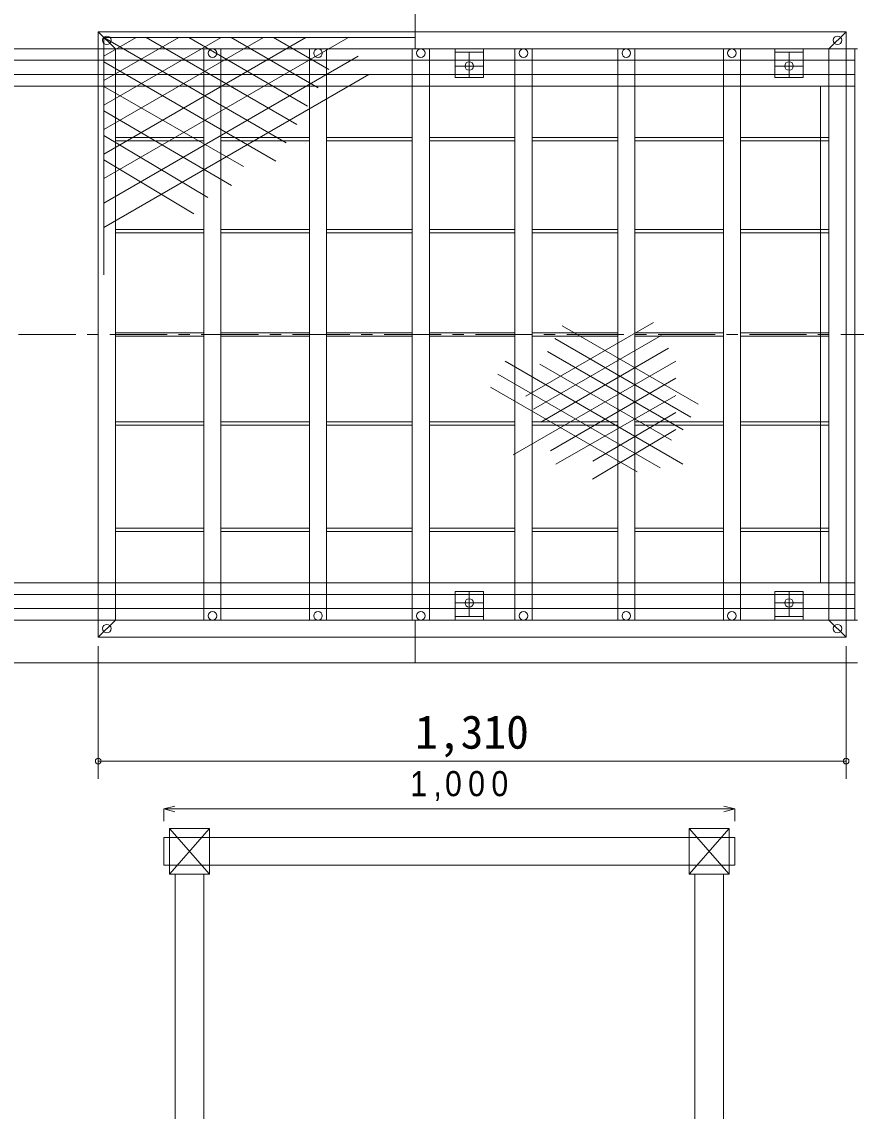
# Model space of a CAD drawing. Units: millimetres, scale not verified. Extents: x -4557 to 13863, y -3693 to 5631.
# Drawn here: x 558 to 2019, y 1408 to 3316 of the extents above; entities that cross this region are included whole.
import ezdxf
from ezdxf.enums import TextEntityAlignment as Align

# ---------------------------------------------------------------- set-up
doc = ezdxf.new("R2010")
doc.units = ezdxf.units.MM
doc.header["$LTSCALE"] = 20
doc.header["$PDMODE"] = 32
doc.header["$PDSIZE"] = 10
doc.linetypes.add('CHAIN1', pattern=[8, 5, -1, 1, -1])
for name, color, linetype, lineweight in [('0-0_0', 134, 'Continuous', 18), ('0-D_外形線', 5, 'Continuous', 18), ('0-E_寸法', 5, 'Continuous', 18), ('0-F_寸法線', 7, 'Continuous', 18), ('1-0_中心線', 1, 'CHAIN1', 18), ('1-2_補助', 134, 'Continuous', 18)]:
    doc.layers.add(name, color=color, linetype=linetype, lineweight=lineweight)
doc.styles.add('HGPｺﾞｼｯｸE', font='')
doc.styles.add('ＭＳ ゴシック', font='')
doc.styles.get('HGPｺﾞｼｯｸE').set_extended_font_data('HGPｺﾞｼｯｸE')
doc.styles.get('ＭＳ ゴシック').set_extended_font_data('MS Gothic')

msp = doc.modelspace()

# ---------------------------------------------------------------- linework, layer by layer
at = {"layer": '0-0_0', "color": 7}
for p, q in [((806.59, 1937.62), (825.91, 1942.8)), ((806.59, 1937.62), (1806.59, 1937.62)), ((806.59, 1937.62), (825.91, 1932.45)), ((806.59, 1937.62), (806.59, 1916.31)), ((1806.59, 1937.62), (1787.27, 1942.8)), ((1806.59, 1937.62), (1787.27, 1932.45)), ((1806.59, 1937.62), (1806.59, 1916.31))]:
    msp.add_line(p, q, dxfattribs=at)
at = {"layer": '0-D_外形線', "color": 4, "lineweight": 9}
for p, q in [((1246.59, 3268.29), (1246.59, 3343.29)), ((1246.59, 2268.29), (1246.59, 2193.29)), ((521.59, 2193.29), (1246.59, 2193.29)), ((1246.59, 2193.29), (2021.59, 2193.29))]:
    msp.add_line(p, q, dxfattribs=at)
at = {"layer": '0-D_外形線', "color": 134}
for p, q in [((691.59, 3298.29), (721.59, 3268.29)), ((701.59, 3084.08), (1055.3, 3288.29)), ((701.59, 3288.29), (1021.07, 3103.84)), ((701.59, 3126.94), (981.05, 3288.29)), ((701.59, 3169.81), (906.8, 3288.29)), ((701.59, 3255.55), (758.3, 3288.29)), ((701.59, 3212.68), (832.55, 3288.29)), ((701.59, 3288.29), (1245.94, 3288.29)), ((701.59, 2872.81), (701.59, 3288.29)), ((701.59, 3041.21), (1128.6, 3287.74)), ((775.84, 3288.29), (1039.63, 3135.99)), ((850.09, 3288.29), (1058.19, 3168.14)), ((924.34, 3288.29), (1076.75, 3200.3)), ((998.59, 3288.29), (1095.32, 3232.45)), ((1971.59, 3268.29), (2001.59, 3298.29)), ((876.59, 3268.29), (876.59, 2268.29)), ((906.59, 3268.29), (906.59, 2268.29)), ((1061.59, 3268.29), (1061.59, 2268.29)), ((1091.59, 3268.29), (1091.59, 2268.29)), ((1241.59, 3268.29), (1241.59, 2268.29)), ((1271.59, 3268.29), (1271.59, 2268.29)), ((1316.59, 3218.29), (1316.59, 3268.29)), ((1366.59, 3262.29), (1316.59, 3262.29)), ((1341.59, 3218.29), (1341.59, 3262.29)), ((1366.59, 3218.29), (1366.59, 3268.29)), ((1421.59, 3268.29), (1421.59, 2268.29)), ((1451.59, 3268.29), (1421.59, 3268.29)), ((1451.59, 3268.29), (1451.59, 2268.29)), ((1601.59, 3268.29), (1601.59, 2268.29)), ((1631.59, 3268.29), (1601.59, 3268.29)), ((1631.59, 3268.29), (1631.59, 2268.29)), ((1786.59, 3268.29), (1786.59, 2268.29)), ((1816.59, 3268.29), (1786.59, 3268.29)), ((1816.59, 3268.29), (1816.59, 2268.29)), ((1876.59, 3218.29), (1876.59, 3268.29)), ((1926.59, 3262.29), (1876.59, 3262.29)), ((1901.59, 3218.29), (1901.59, 3262.29)), ((1926.59, 3218.29), (1926.59, 3268.29)), ((701.59, 2998.34), (1147.16, 3255.59)), ((701.59, 3245.42), (1002.5, 3071.69)), ((701.59, 2955.47), (1165.73, 3223.44)), ((1366.59, 3238.29), (1316.59, 3238.29)), ((1926.59, 3238.29), (1876.59, 3238.29)), ((1366.59, 3218.29), (1316.59, 3218.29)), ((1926.59, 3218.29), (1876.59, 3218.29)), ((701.59, 3202.55), (946.03, 3062.2)), ((701.59, 3159.69), (925.3, 3029.06)), ((701.59, 3116.82), (883.85, 3008.35)), ((721.59, 3113.29), (876.59, 3113.29)), ((906.59, 3113.29), (1061.59, 3113.29)), ((1091.59, 3113.29), (1241.59, 3113.29)), ((1271.59, 3113.29), (1421.59, 3113.29)), ((1451.59, 3113.29), (1601.59, 3113.29)), ((1631.59, 3113.29), (1786.59, 3113.29)), ((1816.59, 3113.29), (1971.59, 3113.29)), ((721.59, 3107.29), (876.59, 3107.29)), ((906.59, 3107.29), (1061.59, 3107.29)), ((1091.59, 3107.29), (1241.59, 3107.29)), ((1271.59, 3107.29), (1421.59, 3107.29)), ((1451.59, 3107.29), (1601.59, 3107.29)), ((1631.59, 3107.29), (1786.59, 3107.29)), ((1816.59, 3107.29), (1971.59, 3107.29)), ((701.59, 3073.95), (858.98, 2979.36)), ((721.59, 2952.29), (876.59, 2952.29)), ((721.59, 2946.29), (876.59, 2946.29)), ((906.59, 2952.29), (1061.59, 2952.29)), ((906.59, 2946.29), (1061.59, 2946.29)), ((1091.59, 2952.29), (1241.59, 2952.29)), ((1091.59, 2946.29), (1241.59, 2946.29)), ((1271.59, 2952.29), (1421.59, 2952.29)), ((1271.59, 2946.29), (1421.59, 2946.29)), ((1451.59, 2952.29), (1601.59, 2952.29)), ((1451.59, 2946.29), (1601.59, 2946.29)), ((1631.59, 2952.29), (1786.59, 2952.29)), ((1631.59, 2946.29), (1786.59, 2946.29)), ((1816.59, 2952.29), (1971.59, 2952.29)), ((1816.59, 2946.29), (1971.59, 2946.29)), ((1664.48, 2789.2), (1440.84, 2660.09)), ((721.59, 2771.29), (876.59, 2771.29)), ((906.59, 2771.29), (1061.59, 2771.29)), ((1091.59, 2771.29), (1241.59, 2771.29)), ((1271.59, 2771.29), (1421.59, 2771.29)), ((1451.59, 2771.29), (1601.59, 2771.29)), ((1677.47, 2766.7), (1453.84, 2637.58)), ((1742.44, 2646.25), (1504.35, 2783.71)), ((1631.59, 2771.29), (1786.59, 2771.29)), ((1816.59, 2771.29), (1971.59, 2771.29)), ((721.59, 2765.29), (876.59, 2765.29)), ((906.59, 2765.29), (1061.59, 2765.29)), ((1091.59, 2765.29), (1241.59, 2765.29)), ((1271.59, 2765.29), (1421.59, 2765.29)), ((1451.59, 2765.29), (1601.59, 2765.29)), ((1729.44, 2623.75), (1491.36, 2761.21)), ((1631.59, 2765.29), (1786.59, 2765.29)), ((1816.59, 2765.29), (1971.59, 2765.29)), ((1690.46, 2744.19), (1466.83, 2615.08)), ((1716.45, 2601.24), (1478.36, 2738.7)), ((1715.9, 2541.54), (1404.55, 2721.3)), ((1703.46, 2721.69), (1418.37, 2557.5)), ((1695.96, 2583.06), (1465.37, 2716.19)), ((1675.71, 2534.74), (1391.56, 2698.8)), ((1703.46, 2691.68), (1483.78, 2564.85)), ((1635.52, 2527.94), (1378.56, 2676.29)), ((1703.46, 2661.67), (1493.27, 2540.98)), ((721.59, 2615.29), (876.59, 2615.29)), ((906.59, 2615.29), (1061.59, 2615.29)), ((1091.59, 2615.29), (1241.59, 2615.29)), ((1271.59, 2615.29), (1421.59, 2615.29)), ((1451.59, 2615.29), (1601.59, 2615.29)), ((1703.46, 2631.66), (1557.83, 2546.63)), ((1631.59, 2615.29), (1786.59, 2615.29)), ((1816.59, 2615.29), (1971.59, 2615.29)), ((721.59, 2609.29), (876.59, 2609.29)), ((906.59, 2609.29), (1061.59, 2609.29)), ((1091.59, 2609.29), (1241.59, 2609.29)), ((1271.59, 2609.29), (1421.59, 2609.29)), ((1451.59, 2609.29), (1601.59, 2609.29)), ((1703.46, 2601.66), (1557.36, 2514.71)), ((1631.59, 2609.29), (1786.59, 2609.29)), ((1816.59, 2609.29), (1971.59, 2609.29)), ((721.59, 2429.29), (876.59, 2429.29)), ((721.59, 2423.29), (876.59, 2423.29)), ((906.59, 2429.29), (1061.59, 2429.29)), ((906.59, 2423.29), (1061.59, 2423.29)), ((1091.59, 2429.29), (1241.59, 2429.29)), ((1091.59, 2423.29), (1241.59, 2423.29)), ((1271.59, 2429.29), (1421.59, 2429.29)), ((1271.59, 2423.29), (1421.59, 2423.29)), ((1451.59, 2429.29), (1601.59, 2429.29)), ((1451.59, 2423.29), (1601.59, 2423.29)), ((1631.59, 2429.29), (1786.59, 2429.29)), ((1631.59, 2423.29), (1786.59, 2423.29)), ((1816.59, 2429.29), (1971.59, 2429.29)), ((1816.59, 2423.29), (1971.59, 2423.29)), ((1316.59, 2318.29), (1316.59, 2268.29)), ((1366.59, 2318.29), (1316.59, 2318.29)), ((1341.59, 2318.29), (1341.59, 2274.29)), ((1366.59, 2318.29), (1366.59, 2268.29)), ((1926.59, 2318.29), (1876.59, 2318.29)), ((1876.59, 2318.29), (1876.59, 2268.29)), ((1901.59, 2318.29), (1901.59, 2274.29)), ((1926.59, 2318.29), (1926.59, 2268.29)), ((1366.59, 2298.29), (1316.59, 2298.29)), ((1926.59, 2298.29), (1876.59, 2298.29)), ((1366.59, 2274.29), (1316.59, 2274.29)), ((1926.59, 2274.29), (1876.59, 2274.29)), ((691.59, 2238.29), (721.59, 2268.29)), ((1451.59, 2268.29), (1421.59, 2268.29)), ((1631.59, 2268.29), (1601.59, 2268.29)), ((1816.59, 2268.29), (1786.59, 2268.29)), ((2001.59, 2238.29), (1971.59, 2268.29))]:
    msp.add_line(p, q, dxfattribs=at)
at = {"layer": '0-D_外形線'}
for p, q in [((2021.59, 3268.29), (521.59, 3268.29)), ((2017.09, 2268.29), (2017.09, 3268.29)), ((2017.09, 3248.29), (521.59, 3248.29)), ((2017.09, 3223.29), (521.59, 3223.29)), ((2017.09, 3203.29), (521.59, 3203.29)), ((1956.59, 2333.29), (1956.59, 3203.29)), ((521.59, 2333.29), (2017.09, 2333.29)), ((2017.09, 2313.29), (521.59, 2313.29)), ((2017.09, 2288.29), (521.59, 2288.29)), ((521.59, 2268.29), (2021.59, 2268.29)), ((886.59, 1903.28), (816.59, 1903.28)), ((816.59, 1903.28), (816.59, 1823.28)), ((886.59, 1903.28), (886.59, 1823.28)), ((1796.59, 1903.28), (1726.59, 1903.28)), ((1726.59, 1903.28), (1726.59, 1823.28)), ((1796.59, 1903.28), (1796.59, 1823.28)), ((886.59, 1823.28), (816.59, 1823.28)), ((826.59, 1823.28), (826.59, 898.28)), ((876.59, 1823.28), (876.59, 898.28)), ((1796.59, 1823.28), (1726.59, 1823.28)), ((1736.59, 1823.28), (1736.59, 898.28)), ((1786.59, 1823.28), (1786.59, 898.28))]:
    msp.add_line(p, q, dxfattribs=at)
at = {"layer": '0-D_外形線', "color": 134}
for points in [[(2001.59, 2238.29), (691.59, 2238.29), (691.59, 3298.29), (2001.59, 3298.29)], [(1971.59, 2268.29), (721.59, 2268.29), (721.59, 3268.29), (1971.59, 3268.29)]]:
    msp.add_lwpolyline(points, close=True, dxfattribs=at)
for centre in [(706.59, 3283.29), (1986.59, 3283.29), (891.59, 3260.79), (1076.59, 3260.79), (1256.59, 3260.79), (1436.59, 3260.79), (1616.59, 3260.79), (1801.59, 3260.79), (1341.59, 3238.29), (1901.59, 3238.29), (1341.59, 2298.29), (1901.59, 2298.29), (891.59, 2275.79), (1076.59, 2275.79), (1256.59, 2275.79), (1436.59, 2275.79), (1616.59, 2275.79), (1801.59, 2275.79), (706.59, 2253.29), (1986.59, 2253.29)]:
    msp.add_circle(centre, 7.5, dxfattribs=at)
at = {"layer": '0-E_寸法', "color": 7}
for p, q in [((886.59, 1903.28), (816.59, 1823.28)), ((886.59, 1823.28), (816.59, 1903.28)), ((1796.59, 1903.28), (1726.59, 1823.28)), ((1796.59, 1823.28), (1726.59, 1903.28))]:
    msp.add_line(p, q, dxfattribs=at)
at = {"layer": '0-F_寸法線'}
for p, q in [((691.59, 2222.67), (691.59, 1990.2)), ((2001.59, 2222.67), (2001.59, 1990.2)), ((2001.59, 2021.45), (691.59, 2021.45)), ((754.09, 2021.45), (1939.09, 2021.45))]:
    msp.add_line(p, q, dxfattribs=at)
for p in [(691.59, 2021.45), (2001.59, 2021.45)]:
    msp.add_point(p, dxfattribs=at)
at = {"layer": '1-0_中心線'}
msp.add_line((2412.18, 2768.29), (-1235.41, 2768.29), dxfattribs=at)
at = {"layer": '1-2_補助'}
for p, q in [((1806.59, 1887.58), (1806.59, 1838.98)), ((1806.59, 1838.98), (806.59, 1838.98))]:
    msp.add_line(p, q, dxfattribs=at)
msp.add_lwpolyline([(1806.59, 1887.58), (806.59, 1887.58), (806.59, 1838.98)], dxfattribs=at)

# ---------------------------------------------------------------- texts
at = {"layer": '0-0_0', "color": 7, "insert": (1238.09, 1951.83), "char_height": 43.99, "attachment_point": 7, "style": 'HGPｺﾞｼｯｸE'}
msp.add_mtext('\\T1.38;\\W0.9;1,000', dxfattribs=at)
at = {"layer": '0-F_寸法線', "style": 'ＭＳ ゴシック'}
msp.add_text('1,310', height=58.65, dxfattribs=at).set_placement((1246.59, 2025.54), align=Align.BOTTOM_LEFT)

doc.saveas('drawing.dxf')
